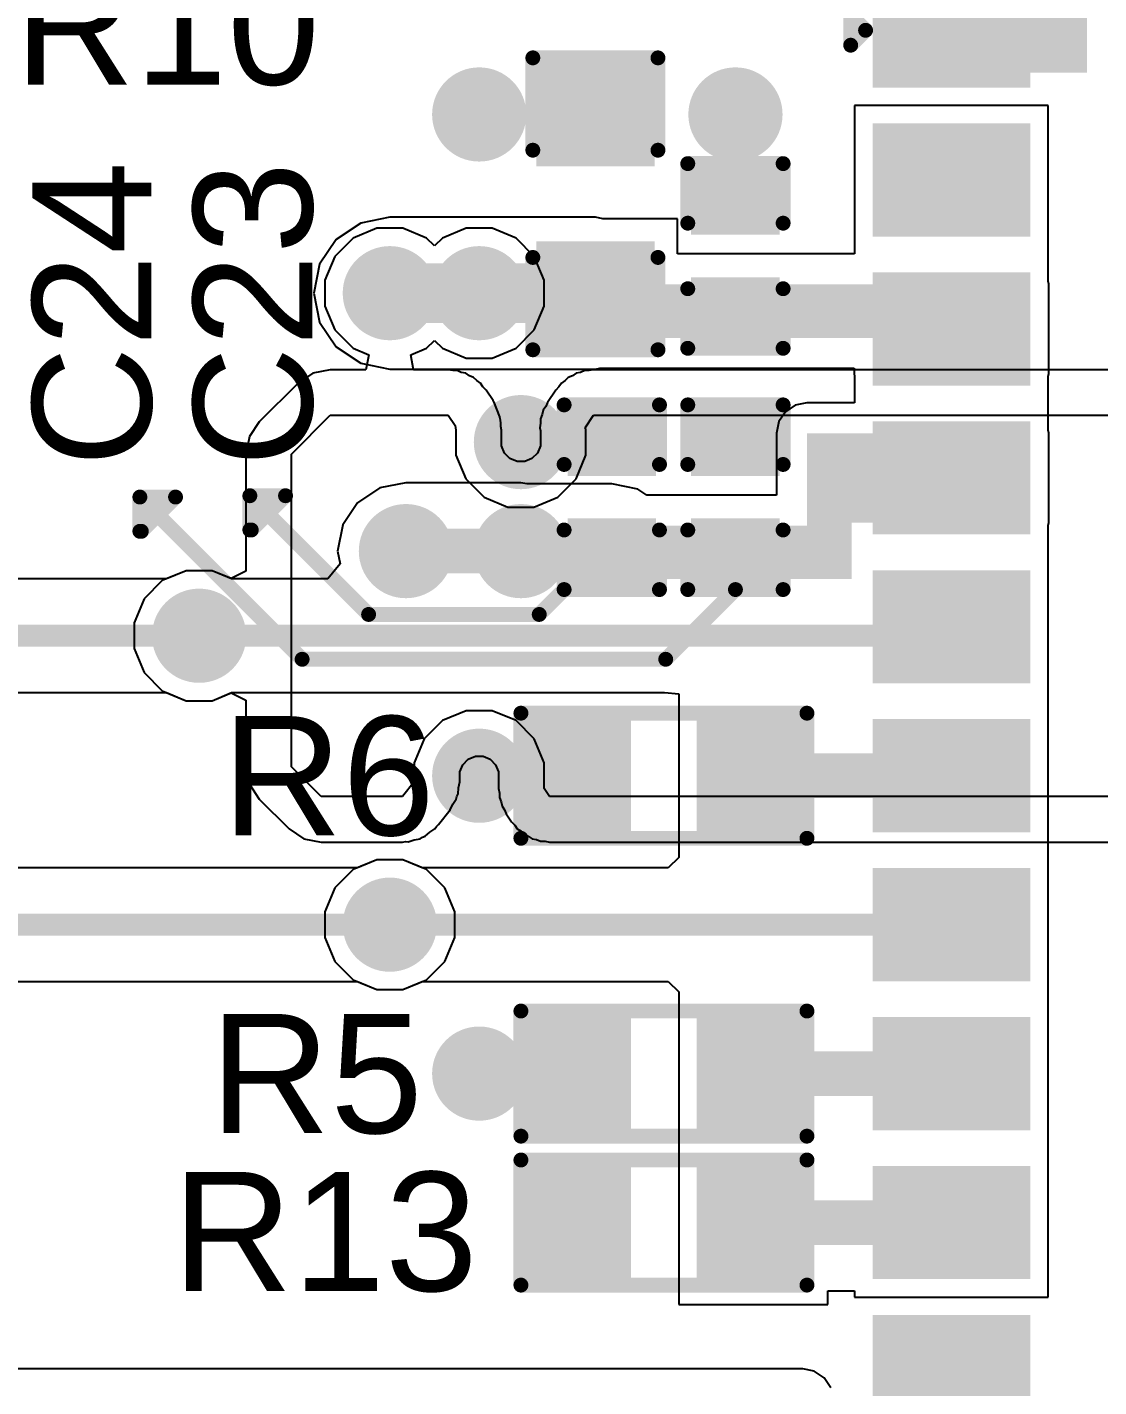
# Model space of a CAD drawing. Header units: millimetres. Extents: x 0 to 172, y 0 to 138.
# Drawn here: x 127.36 to 136.5, y 32.89 to 44.48 of the extents above; entities that cross this region are included whole.
import ezdxf

# ---------------------------------------------------------------- set-up
doc = ezdxf.new("R2010")
doc.units = ezdxf.units.MM
for name, color, linetype in [('BottomLayer', 5, 'Continuous'), ('BottomSolder', 6, 'Continuous'), ('TopLayer', 1, 'Continuous'), ('TopOverlay', 2, 'Continuous'), ('TopPaste', 8, 'Continuous'), ('TopSolder', 216, 'Continuous'), ('ViaHoleLayer', 16, 'Continuous')]:
    doc.layers.add(name, color=color, linetype=linetype)
doc.styles.add('Arial', font='', dxfattribs={"height": 0.2})
doc.styles.get('Arial').set_extended_font_data('Arial')

# ---------------------------------------------------------------- blocks, each defined once
blk = doc.blocks.new('20_SOIC_30')
at = {"layer": 'TopLayer'}
for points in [[(-5.334, 6.095999999999999), (-4.191, 6.095999999999999), (-4.191, 5.334), (-5.334, 5.334)], [(-5.334, 4.826), (-4.191, 4.826), (-4.191, 4.064), (-5.334, 4.064)], [(-5.334, 3.556), (-4.191, 3.556), (-4.191, 2.794), (-5.334, 2.794)], [(-5.334, 2.286), (-4.191, 2.286), (-4.191, 1.524), (-5.334, 1.524)], [(-5.334, 1.016), (-4.191, 1.016), (-4.191, 0.254), (-5.334, 0.254)], [(-5.334, -0.254), (-4.191, -0.254), (-4.191, -1.016), (-5.334, -1.016)], [(-5.334, -1.524), (-4.191, -1.524), (-4.191, -2.286), (-5.334, -2.286)], [(-5.334, -2.794), (-4.191, -2.794), (-4.191, -3.556), (-5.334, -3.556)], [(-5.334, -4.064), (-4.191, -4.064), (-4.191, -4.826), (-5.334, -4.826)], [(-5.334, -5.334), (-4.191, -5.334), (-4.191, -6.095999999999999), (-5.334, -6.095999999999999)]]:
    blk.add_hatch(color=1, dxfattribs=at).paths.add_polyline_path(points)
at = {"layer": 'TopOverlay'}
blk.add_hatch(color=2, dxfattribs=at).paths.add_polyline_path([(-4.08941016, 5.3594), (-3.60681016, 5.3594), (-3.60681016, 6.095999999999999), (-4.08941016, 6.095999999999999)])
at = {"layer": 'TopPaste'}
for points in [[(-5.334, 6.095999999999999), (-4.191, 6.095999999999999), (-4.191, 5.334), (-5.334, 5.334)], [(-5.334, 4.826), (-4.191, 4.826), (-4.191, 4.064), (-5.334, 4.064)], [(-5.334, 3.556), (-4.191, 3.556), (-4.191, 2.794), (-5.334, 2.794)], [(-5.334, 2.286), (-4.191, 2.286), (-4.191, 1.524), (-5.334, 1.524)], [(-5.334, 1.016), (-4.191, 1.016), (-4.191, 0.254), (-5.334, 0.254)], [(-5.334, -0.254), (-4.191, -0.254), (-4.191, -1.016), (-5.334, -1.016)], [(-5.334, -1.524), (-4.191, -1.524), (-4.191, -2.286), (-5.334, -2.286)], [(-5.334, -2.794), (-4.191, -2.794), (-4.191, -3.556), (-5.334, -3.556)], [(-5.334, -4.064), (-4.191, -4.064), (-4.191, -4.826), (-5.334, -4.826)], [(-5.334, -5.334), (-4.191, -5.334), (-4.191, -6.095999999999999), (-5.334, -6.095999999999999)]]:
    blk.add_hatch(color=8, dxfattribs=at).paths.add_polyline_path(points)
at = {"layer": 'TopSolder'}
for points in [[(-5.4356, 6.1976), (-4.089399999999999, 6.1976), (-4.089399999999999, 5.232399999999999), (-5.4356, 5.232399999999999)], [(-5.4356, 4.9276), (-4.089399999999999, 4.9276), (-4.089399999999999, 3.9624), (-5.4356, 3.9624)], [(-5.4356, 3.6576), (-4.089399999999999, 3.6576), (-4.089399999999999, 2.6924), (-5.4356, 2.6924)], [(-5.4356, 2.3876), (-4.089399999999999, 2.3876), (-4.089399999999999, 1.4224), (-5.4356, 1.4224)], [(-5.4356, 1.1176), (-4.089399999999999, 1.1176), (-4.089399999999999, 0.1524), (-5.4356, 0.1524)], [(-5.4356, -0.1524), (-4.089399999999999, -0.1524), (-4.089399999999999, -1.1176), (-5.4356, -1.1176)], [(-5.4356, -1.4224), (-4.089399999999999, -1.4224), (-4.089399999999999, -2.3876), (-5.4356, -2.3876)], [(-5.4356, -2.6924), (-4.089399999999999, -2.6924), (-4.089399999999999, -3.6576), (-5.4356, -3.6576)], [(-5.4356, -3.9624), (-4.089399999999999, -3.9624), (-4.089399999999999, -4.9276), (-5.4356, -4.9276)], [(-5.4356, -5.232399999999999), (-4.089399999999999, -5.232399999999999), (-4.089399999999999, -6.1976), (-5.4356, -6.1976)]]:
    blk.add_hatch(color=216, dxfattribs=at).paths.add_polyline_path(points)
at = {"layer": 'TopOverlay', "const_width": 0.127}
for points in [[(-5.62170072, 5.594398259999999), (-5.62170072, 5.84839826)], [(-5.62170072, 5.84839826), (-5.49470072, 5.72139826)], [(-5.62170072, 5.594398259999999), (-5.49470072, 5.72139826)]]:
    blk.add_lwpolyline(points, dxfattribs=at)
at = {"layer": 'TopOverlay', "const_width": 0.0635}
for points in [[(-5.52645072, 5.72139826, 1), (-5.46295072, 5.72139826, 1)], [(-5.52645072, 5.72139826, 1), (-5.46295072, 5.72139826, 1)], [(-5.653450719999999, 5.594398259999999, 1), (-5.589950719999999, 5.594398259999999, 1)], [(-5.653450719999999, 5.594398259999999, 1), (-5.589950719999999, 5.594398259999999, 1)]]:
    blk.add_lwpolyline(points, format="xyb", close=True, dxfattribs=at)
blk = doc.blocks.new('R___0603_215')
at = {"layer": 'TopLayer'}
for points in [[(-0.3809999999999999, 0.4445), (-0.3810000000000001, -0.4445), (-1.143, -0.4445), (-1.143, 0.4445)], [(1.143, 0.4445), (1.143, -0.4445), (0.3809999999999999, -0.4445), (0.3810000000000001, 0.4445)]]:
    blk.add_hatch(color=1, dxfattribs=at).paths.add_polyline_path(points)
at = {"layer": 'TopPaste'}
for points in [[(-0.3809999999999999, 0.4445), (-0.3810000000000001, -0.4445), (-1.143, -0.4445), (-1.143, 0.4445)], [(1.143, 0.4445), (1.143, -0.4445), (0.3809999999999999, -0.4445), (0.3810000000000001, 0.4445)]]:
    blk.add_hatch(color=8, dxfattribs=at).paths.add_polyline_path(points)
at = {"layer": 'TopSolder'}
for points in [[(-0.2793999999999999, 0.5460999999999999), (-0.2794, -0.5461), (-1.2446, -0.5460999999999999), (-1.2446, 0.5461)], [(1.2446, 0.5460999999999999), (1.2446, -0.5461), (0.2793999999999999, -0.5460999999999999), (0.2794, 0.5461)]]:
    blk.add_hatch(color=216, dxfattribs=at).paths.add_polyline_path(points)
at = {"layer": 'TopOverlay', "const_width": 0.127}
for points in [[(-1.2192, 0.5334), (1.2192, 0.5334)], [(-1.2192, -0.5334), (-1.2192, 0.5334)], [(1.2192, -0.5334), (1.2192, 0.5334)], [(-1.2192, -0.5334), (1.2192, -0.5334)]]:
    blk.add_lwpolyline(points, dxfattribs=at)
at = {"layer": 'TopOverlay', "const_width": 0.0635}
for points in [[(-1.25095, 0.5334, 1), (-1.18745, 0.5334, 1)], [(-1.25095, 0.5334, 1), (-1.18745, 0.5334, 1)], [(1.18745, 0.5334, 1), (1.25095, 0.5334, 1)], [(1.18745, 0.5334, 1), (1.25095, 0.5334, 1)], [(-1.25095, -0.5334, 1), (-1.18745, -0.5334, 1)], [(-1.25095, -0.5334, 1), (-1.18745, -0.5334, 1)], [(1.18745, -0.5334, 1), (1.25095, -0.5334, 1)], [(1.18745, -0.5334, 1), (1.25095, -0.5334, 1)]]:
    blk.add_lwpolyline(points, format="xyb", close=True, dxfattribs=at)
blk = doc.blocks.new('R___0603_222')
at = {"layer": 'TopLayer'}
for points in [[(-0.3809999999999999, 0.4445), (-0.3810000000000001, -0.4445), (-1.143, -0.4445), (-1.143, 0.4445)], [(1.143, 0.4445), (1.143, -0.4445), (0.3809999999999999, -0.4445), (0.3810000000000001, 0.4445)]]:
    blk.add_hatch(color=1, dxfattribs=at).paths.add_polyline_path(points)
at = {"layer": 'TopPaste'}
for points in [[(-0.3809999999999999, 0.4445), (-0.3810000000000001, -0.4445), (-1.143, -0.4445), (-1.143, 0.4445)], [(1.143, 0.4445), (1.143, -0.4445), (0.3809999999999999, -0.4445), (0.3810000000000001, 0.4445)]]:
    blk.add_hatch(color=8, dxfattribs=at).paths.add_polyline_path(points)
at = {"layer": 'TopSolder'}
for points in [[(-0.2793999999999999, 0.5460999999999999), (-0.2794, -0.5461), (-1.2446, -0.5460999999999999), (-1.2446, 0.5461)], [(1.2446, 0.5460999999999999), (1.2446, -0.5461), (0.2793999999999999, -0.5460999999999999), (0.2794, 0.5461)]]:
    blk.add_hatch(color=216, dxfattribs=at).paths.add_polyline_path(points)
at = {"layer": 'TopOverlay', "const_width": 0.127}
for points in [[(-1.2192, 0.5334), (1.2192, 0.5334)], [(-1.2192, -0.5334), (-1.2192, 0.5334)], [(1.2192, -0.5334), (1.2192, 0.5334)], [(-1.2192, -0.5334), (1.2192, -0.5334)]]:
    blk.add_lwpolyline(points, dxfattribs=at)
at = {"layer": 'TopOverlay', "const_width": 0.0635}
for points in [[(-1.25095, 0.5334, 1), (-1.18745, 0.5334, 1)], [(-1.25095, 0.5334, 1), (-1.18745, 0.5334, 1)], [(1.18745, 0.5334, 1), (1.25095, 0.5334, 1)], [(1.18745, 0.5334, 1), (1.25095, 0.5334, 1)], [(-1.25095, -0.5334, 1), (-1.18745, -0.5334, 1)], [(-1.25095, -0.5334, 1), (-1.18745, -0.5334, 1)], [(1.18745, -0.5334, 1), (1.25095, -0.5334, 1)], [(1.18745, -0.5334, 1), (1.25095, -0.5334, 1)]]:
    blk.add_lwpolyline(points, format="xyb", close=True, dxfattribs=at)
blk = doc.blocks.new('R___0603_223')
at = {"layer": 'TopLayer'}
for points in [[(-0.3809999999999999, 0.4445), (-0.3810000000000001, -0.4445), (-1.143, -0.4445), (-1.143, 0.4445)], [(1.143, 0.4445), (1.143, -0.4445), (0.3809999999999999, -0.4445), (0.3810000000000001, 0.4445)]]:
    blk.add_hatch(color=1, dxfattribs=at).paths.add_polyline_path(points)
at = {"layer": 'TopPaste'}
for points in [[(-0.3809999999999999, 0.4445), (-0.3810000000000001, -0.4445), (-1.143, -0.4445), (-1.143, 0.4445)], [(1.143, 0.4445), (1.143, -0.4445), (0.3809999999999999, -0.4445), (0.3810000000000001, 0.4445)]]:
    blk.add_hatch(color=8, dxfattribs=at).paths.add_polyline_path(points)
at = {"layer": 'TopSolder'}
for points in [[(-0.2793999999999999, 0.5460999999999999), (-0.2794, -0.5461), (-1.2446, -0.5460999999999999), (-1.2446, 0.5461)], [(1.2446, 0.5460999999999999), (1.2446, -0.5461), (0.2793999999999999, -0.5460999999999999), (0.2794, 0.5461)]]:
    blk.add_hatch(color=216, dxfattribs=at).paths.add_polyline_path(points)
at = {"layer": 'TopOverlay', "const_width": 0.127}
for points in [[(-1.2192, 0.5334), (1.2192, 0.5334)], [(-1.2192, -0.5334), (-1.2192, 0.5334)], [(1.2192, -0.5334), (1.2192, 0.5334)], [(-1.2192, -0.5334), (1.2192, -0.5334)]]:
    blk.add_lwpolyline(points, dxfattribs=at)
at = {"layer": 'TopOverlay', "const_width": 0.0635}
for points in [[(-1.25095, 0.5334, 1), (-1.18745, 0.5334, 1)], [(-1.25095, 0.5334, 1), (-1.18745, 0.5334, 1)], [(1.18745, 0.5334, 1), (1.25095, 0.5334, 1)], [(1.18745, 0.5334, 1), (1.25095, 0.5334, 1)], [(-1.25095, -0.5334, 1), (-1.18745, -0.5334, 1)], [(-1.25095, -0.5334, 1), (-1.18745, -0.5334, 1)], [(1.18745, -0.5334, 1), (1.25095, -0.5334, 1)], [(1.18745, -0.5334, 1), (1.25095, -0.5334, 1)]]:
    blk.add_lwpolyline(points, format="xyb", close=True, dxfattribs=at)
blk = doc.blocks.new('C___0402_407')
at = {"layer": 'TopLayer'}
for points in [[(-0.6985, -0.3175), (-0.6985, 0.3174999999999999), (-0.2413000000000001, 0.3175), (-0.2412999999999999, -0.3174999999999999)], [(0.2413000000000001, -0.3175), (0.2412999999999999, 0.3174999999999999), (0.6985, 0.3175), (0.6985, -0.3174999999999999)]]:
    blk.add_hatch(color=1, dxfattribs=at).paths.add_polyline_path(points)
at = {"layer": 'TopPaste'}
for points in [[(-0.6985, -0.3175), (-0.6985, 0.3174999999999999), (-0.2413000000000001, 0.3175), (-0.2412999999999999, -0.3174999999999999)], [(0.2413000000000001, -0.3175), (0.2412999999999999, 0.3174999999999999), (0.6985, 0.3175), (0.6985, -0.3174999999999999)]]:
    blk.add_hatch(color=8, dxfattribs=at).paths.add_polyline_path(points)
at = {"layer": 'TopSolder'}
for points in [[(-0.7584998799999999, -0.3774998800000001), (-0.7584998799999999, 0.3774998799999999), (-0.1813001200000001, 0.3774998800000001), (-0.1813001199999999, -0.3774998799999999)], [(0.1813001200000001, -0.3774998800000001), (0.1813001199999999, 0.3774998799999999), (0.7584998799999999, 0.3774998800000001), (0.7584998799999999, -0.3774998799999999)]]:
    blk.add_hatch(color=216, dxfattribs=at).paths.add_polyline_path(points)
at = {"layer": 'TopOverlay', "const_width": 0.127}
for points in [[(-0.7874, -0.4064), (-0.7874, 0.4064)], [(-0.2794, 0.4064), (-0.7874, 0.4064)], [(0.7874, 0.4064), (0.2794, 0.4064)], [(0.7874, -0.4064), (0.7874, 0.4064)], [(-0.2794, -0.4064), (-0.7874, -0.4064)], [(0.7874, -0.4064), (0.2794, -0.4064)]]:
    blk.add_lwpolyline(points, dxfattribs=at)
at = {"layer": 'TopOverlay', "const_width": 0.0635}
for points in [[(-0.8191499999999999, 0.4064, 1), (-0.7556499999999999, 0.4064, 1)], [(-0.8191499999999999, 0.4064, 1), (-0.7556499999999999, 0.4064, 1)], [(-0.31115, 0.4064, 1), (-0.24765, 0.4064, 1)], [(0.24765, 0.4064, 1), (0.31115, 0.4064, 1)], [(0.7556499999999999, 0.4064, 1), (0.8191499999999999, 0.4064, 1)], [(0.7556499999999999, 0.4064, 1), (0.8191499999999999, 0.4064, 1)], [(-0.8191499999999999, -0.4064, 1), (-0.7556499999999999, -0.4064, 1)], [(-0.8191499999999999, -0.4064, 1), (-0.7556499999999999, -0.4064, 1)], [(-0.31115, -0.4064, 1), (-0.24765, -0.4064, 1)], [(0.24765, -0.4064, 1), (0.31115, -0.4064, 1)], [(0.7556499999999999, -0.4064, 1), (0.8191499999999999, -0.4064, 1)], [(0.7556499999999999, -0.4064, 1), (0.8191499999999999, -0.4064, 1)]]:
    blk.add_lwpolyline(points, format="xyb", close=True, dxfattribs=at)
blk = doc.blocks.new('C___0402_408')
at = {"layer": 'TopLayer'}
for points in [[(-0.6985, -0.3175), (-0.6985, 0.3174999999999999), (-0.2413000000000001, 0.3175), (-0.2412999999999999, -0.3174999999999999)], [(0.2413000000000001, -0.3175), (0.2412999999999999, 0.3174999999999999), (0.6985, 0.3175), (0.6985, -0.3174999999999999)]]:
    blk.add_hatch(color=1, dxfattribs=at).paths.add_polyline_path(points)
at = {"layer": 'TopPaste'}
for points in [[(-0.6985, -0.3175), (-0.6985, 0.3174999999999999), (-0.2413000000000001, 0.3175), (-0.2412999999999999, -0.3174999999999999)], [(0.2413000000000001, -0.3175), (0.2412999999999999, 0.3174999999999999), (0.6985, 0.3175), (0.6985, -0.3174999999999999)]]:
    blk.add_hatch(color=8, dxfattribs=at).paths.add_polyline_path(points)
at = {"layer": 'TopSolder'}
for points in [[(-0.7584998799999999, -0.3774998800000001), (-0.7584998799999999, 0.3774998799999999), (-0.1813001200000001, 0.3774998800000001), (-0.1813001199999999, -0.3774998799999999)], [(0.1813001200000001, -0.3774998800000001), (0.1813001199999999, 0.3774998799999999), (0.7584998799999999, 0.3774998800000001), (0.7584998799999999, -0.3774998799999999)]]:
    blk.add_hatch(color=216, dxfattribs=at).paths.add_polyline_path(points)
at = {"layer": 'TopOverlay', "const_width": 0.127}
for points in [[(-0.7874, -0.4064), (-0.7874, 0.4064)], [(-0.2794, 0.4064), (-0.7874, 0.4064)], [(0.7874, 0.4064), (0.2794, 0.4064)], [(0.7874, -0.4064), (0.7874, 0.4064)], [(-0.2794, -0.4064), (-0.7874, -0.4064)], [(0.7874, -0.4064), (0.2794, -0.4064)]]:
    blk.add_lwpolyline(points, dxfattribs=at)
at = {"layer": 'TopOverlay', "const_width": 0.0635}
for points in [[(-0.8191499999999999, 0.4064, 1), (-0.7556499999999999, 0.4064, 1)], [(-0.8191499999999999, 0.4064, 1), (-0.7556499999999999, 0.4064, 1)], [(-0.31115, 0.4064, 1), (-0.24765, 0.4064, 1)], [(0.24765, 0.4064, 1), (0.31115, 0.4064, 1)], [(0.7556499999999999, 0.4064, 1), (0.8191499999999999, 0.4064, 1)], [(0.7556499999999999, 0.4064, 1), (0.8191499999999999, 0.4064, 1)], [(-0.8191499999999999, -0.4064, 1), (-0.7556499999999999, -0.4064, 1)], [(-0.8191499999999999, -0.4064, 1), (-0.7556499999999999, -0.4064, 1)], [(-0.31115, -0.4064, 1), (-0.24765, -0.4064, 1)], [(0.24765, -0.4064, 1), (0.31115, -0.4064, 1)], [(0.7556499999999999, -0.4064, 1), (0.8191499999999999, -0.4064, 1)], [(0.7556499999999999, -0.4064, 1), (0.8191499999999999, -0.4064, 1)]]:
    blk.add_lwpolyline(points, format="xyb", close=True, dxfattribs=at)
blk = doc.blocks.new('C___0402_411')
at = {"layer": 'TopLayer'}
for points in [[(-0.6985, -0.3175), (-0.6985, 0.3174999999999999), (-0.2413000000000001, 0.3175), (-0.2412999999999999, -0.3174999999999999)], [(0.2413000000000001, -0.3175), (0.2412999999999999, 0.3174999999999999), (0.6985, 0.3175), (0.6985, -0.3174999999999999)]]:
    blk.add_hatch(color=1, dxfattribs=at).paths.add_polyline_path(points)
at = {"layer": 'TopPaste'}
for points in [[(-0.6985, -0.3175), (-0.6985, 0.3174999999999999), (-0.2413000000000001, 0.3175), (-0.2412999999999999, -0.3174999999999999)], [(0.2413000000000001, -0.3175), (0.2412999999999999, 0.3174999999999999), (0.6985, 0.3175), (0.6985, -0.3174999999999999)]]:
    blk.add_hatch(color=8, dxfattribs=at).paths.add_polyline_path(points)
at = {"layer": 'TopSolder'}
for points in [[(-0.7584998799999999, -0.3774998800000001), (-0.7584998799999999, 0.3774998799999999), (-0.1813001200000001, 0.3774998800000001), (-0.1813001199999999, -0.3774998799999999)], [(0.1813001200000001, -0.3774998800000001), (0.1813001199999999, 0.3774998799999999), (0.7584998799999999, 0.3774998800000001), (0.7584998799999999, -0.3774998799999999)]]:
    blk.add_hatch(color=216, dxfattribs=at).paths.add_polyline_path(points)
at = {"layer": 'TopOverlay', "const_width": 0.127}
for points in [[(-0.7874, -0.4064), (-0.7874, 0.4064)], [(-0.2794, 0.4064), (-0.7874, 0.4064)], [(0.7874, 0.4064), (0.2794, 0.4064)], [(0.7874, -0.4064), (0.7874, 0.4064)], [(-0.2794, -0.4064), (-0.7874, -0.4064)], [(0.7874, -0.4064), (0.2794, -0.4064)]]:
    blk.add_lwpolyline(points, dxfattribs=at)
at = {"layer": 'TopOverlay', "const_width": 0.0635}
for points in [[(-0.8191499999999999, 0.4064, 1), (-0.7556499999999999, 0.4064, 1)], [(-0.8191499999999999, 0.4064, 1), (-0.7556499999999999, 0.4064, 1)], [(-0.31115, 0.4064, 1), (-0.24765, 0.4064, 1)], [(0.24765, 0.4064, 1), (0.31115, 0.4064, 1)], [(0.7556499999999999, 0.4064, 1), (0.8191499999999999, 0.4064, 1)], [(0.7556499999999999, 0.4064, 1), (0.8191499999999999, 0.4064, 1)], [(-0.8191499999999999, -0.4064, 1), (-0.7556499999999999, -0.4064, 1)], [(-0.8191499999999999, -0.4064, 1), (-0.7556499999999999, -0.4064, 1)], [(-0.31115, -0.4064, 1), (-0.24765, -0.4064, 1)], [(0.24765, -0.4064, 1), (0.31115, -0.4064, 1)], [(0.7556499999999999, -0.4064, 1), (0.8191499999999999, -0.4064, 1)], [(0.7556499999999999, -0.4064, 1), (0.8191499999999999, -0.4064, 1)]]:
    blk.add_lwpolyline(points, format="xyb", close=True, dxfattribs=at)
blk = doc.blocks.new('C___0603_412')
at = {"layer": 'TopLayer'}
for points in [[(-0.3809999999999999, 0.4445), (-0.3809999999999999, -0.4445), (-1.143, -0.4445), (-1.143, 0.4445)], [(1.143, 0.4445), (1.143, -0.4445), (0.3809999999999999, -0.4445), (0.3809999999999999, 0.4445)]]:
    blk.add_hatch(color=1, dxfattribs=at).paths.add_polyline_path(points)
at = {"layer": 'TopPaste'}
for points in [[(-0.3809999999999999, 0.4445), (-0.3809999999999999, -0.4445), (-1.143, -0.4445), (-1.143, 0.4445)], [(1.143, 0.4445), (1.143, -0.4445), (0.3809999999999999, -0.4445), (0.3809999999999999, 0.4445)]]:
    blk.add_hatch(color=8, dxfattribs=at).paths.add_polyline_path(points)
at = {"layer": 'TopSolder'}
for points in [[(-0.3210001199999999, 0.50449988), (-0.3210001199999999, -0.50449988), (-1.20299988, -0.50449988), (-1.20299988, 0.50449988)], [(1.20299988, 0.50449988), (1.20299988, -0.50449988), (0.3210001199999999, -0.50449988), (0.3210001199999999, 0.50449988)]]:
    blk.add_hatch(color=216, dxfattribs=at).paths.add_polyline_path(points)
at = {"layer": 'TopOverlay', "const_width": 0.127}
for points in [[(-1.2446, -0.5334), (-1.2446, 0.5334)], [(-0.4571999999999999, 0.5334), (-1.2446, 0.5334)], [(1.2446, 0.5334), (0.4571999999999999, 0.5334)], [(1.2446, -0.5334), (1.2446, 0.5334)], [(-0.4571999999999999, -0.5334), (-1.2446, -0.5334)], [(1.2446, -0.5334), (0.4571999999999999, -0.5334)]]:
    blk.add_lwpolyline(points, dxfattribs=at)
at = {"layer": 'TopOverlay', "const_width": 0.0635}
for points in [[(-1.27635, 0.5334, 1), (-1.21285, 0.5334, 1)], [(-1.27635, 0.5334, 1), (-1.21285, 0.5334, 1)], [(-0.4889499999999999, 0.5334, 1), (-0.42545, 0.5334, 1)], [(0.42545, 0.5334, 1), (0.4889499999999999, 0.5334, 1)], [(1.21285, 0.5334, 1), (1.27635, 0.5334, 1)], [(1.21285, 0.5334, 1), (1.27635, 0.5334, 1)], [(-1.27635, -0.5334, 1), (-1.21285, -0.5334, 1)], [(-1.27635, -0.5334, 1), (-1.21285, -0.5334, 1)], [(-0.4889499999999999, -0.5334, 1), (-0.42545, -0.5334, 1)], [(0.42545, -0.5334, 1), (0.4889499999999999, -0.5334, 1)], [(1.21285, -0.5334, 1), (1.27635, -0.5334, 1)], [(1.21285, -0.5334, 1), (1.27635, -0.5334, 1)]]:
    blk.add_lwpolyline(points, format="xyb", close=True, dxfattribs=at)

msp = doc.modelspace()

# ---------------------------------------------------------------- hatches: boundary and pattern name
at = {"layer": 'BottomLayer'}
h = msp.add_hatch(color=5, dxfattribs=at)
edge = h.paths.add_edge_path()
edge.add_arc((131.2164, 43.7388), 0.2999994, 0, 360)
h = msp.add_hatch(color=5, dxfattribs=at)
edge = h.paths.add_edge_path()
edge.add_arc((133.4008, 43.7388), 0.2999994, 0, 360)
h = msp.add_hatch(color=5, dxfattribs=at)
edge = h.paths.add_edge_path()
edge.add_arc((130.4544, 42.2148), 0.2999994, 0, 360)
h = msp.add_hatch(color=5, dxfattribs=at)
edge = h.paths.add_edge_path()
edge.add_arc((131.2164, 42.2148), 0.2999994, 0, 360)
h = msp.add_hatch(color=5, dxfattribs=at)
edge = h.paths.add_edge_path()
edge.add_arc((131.572, 40.9448), 0.2999994, 0, 360)
h = msp.add_hatch(color=5, dxfattribs=at)
edge = h.paths.add_edge_path()
edge.add_arc((130.5916997, 40.0152997), 0.2999994, 0, 360)
h = msp.add_hatch(color=5, dxfattribs=at)
edge = h.paths.add_edge_path()
edge.add_arc((131.572, 40.0152997), 0.2999994, 0, 360)
h = msp.add_hatch(color=5, dxfattribs=at)
edge = h.paths.add_edge_path()
edge.add_arc((128.8288, 39.2938), 0.2999994, 0, 360)
h = msp.add_hatch(color=5, dxfattribs=at)
edge = h.paths.add_edge_path()
edge.add_arc((131.2164, 38.09999999999999), 0.2999994, 0, 360)
h = msp.add_hatch(color=5, dxfattribs=at)
edge = h.paths.add_edge_path()
edge.add_arc((130.4544, 36.83), 0.2999994, 0, 360)
h = msp.add_hatch(color=5, dxfattribs=at)
edge = h.paths.add_edge_path()
edge.add_arc((131.2164, 35.56), 0.2999994, 0, 360)
at = {"layer": 'BottomSolder'}
h = msp.add_hatch(color=6, dxfattribs=at)
edge = h.paths.add_edge_path()
edge.add_arc((131.2164, 43.7388), 0.4015993999999999, 0, 360)
h = msp.add_hatch(color=6, dxfattribs=at)
edge = h.paths.add_edge_path()
edge.add_arc((133.4008, 43.7388), 0.4015993999999999, 0, 360)
h = msp.add_hatch(color=6, dxfattribs=at)
edge = h.paths.add_edge_path()
edge.add_arc((130.4544, 42.2148), 0.4015993999999999, 0, 360)
h = msp.add_hatch(color=6, dxfattribs=at)
edge = h.paths.add_edge_path()
edge.add_arc((131.2164, 42.2148), 0.4015993999999999, 0, 360)
h = msp.add_hatch(color=6, dxfattribs=at)
edge = h.paths.add_edge_path()
edge.add_arc((131.572, 40.9448), 0.4015993999999999, 0, 360)
h = msp.add_hatch(color=6, dxfattribs=at)
edge = h.paths.add_edge_path()
edge.add_arc((130.5916997, 40.0152997), 0.4015993999999999, 0, 360)
h = msp.add_hatch(color=6, dxfattribs=at)
edge = h.paths.add_edge_path()
edge.add_arc((131.572, 40.0152997), 0.4015993999999999, 0, 360)
h = msp.add_hatch(color=6, dxfattribs=at)
edge = h.paths.add_edge_path()
edge.add_arc((128.8288, 39.2938), 0.4015993999999999, 0, 360)
h = msp.add_hatch(color=6, dxfattribs=at)
edge = h.paths.add_edge_path()
edge.add_arc((131.2164, 38.09999999999999), 0.4015993999999999, 0, 360)
h = msp.add_hatch(color=6, dxfattribs=at)
edge = h.paths.add_edge_path()
edge.add_arc((130.4544, 36.83), 0.4015993999999999, 0, 360)
h = msp.add_hatch(color=6, dxfattribs=at)
edge = h.paths.add_edge_path()
edge.add_arc((131.2164, 35.56), 0.4015993999999999, 0, 360)
at = {"layer": 'TopLayer'}
h = msp.add_hatch(color=1, dxfattribs=at)
edge = h.paths.add_edge_path()
edge.add_arc((131.2164, 43.7388), 0.2999994, 0, 360)
h = msp.add_hatch(color=1, dxfattribs=at)
edge = h.paths.add_edge_path()
edge.add_arc((133.4008, 43.7388), 0.2999994, 0, 360)
h = msp.add_hatch(color=1, dxfattribs=at)
edge = h.paths.add_edge_path()
edge.add_arc((130.4544, 42.2148), 0.2999994, 0, 360)
h = msp.add_hatch(color=1, dxfattribs=at)
edge = h.paths.add_edge_path()
edge.add_arc((131.2164, 42.2148), 0.2999994, 0, 360)
for points in [[(131.7625, 41.8338), (135.8138, 41.8338), (135.8138, 42.291), (131.7625, 42.291)], [(134.6708, 41.529), (135.8138, 41.529), (135.8138, 42.291), (134.6708, 42.291)], [(134.0104, 40.259), (135.8138, 40.259), (135.8138, 41.021), (134.0104, 41.021)], [(134.0104, 39.7764), (134.3914, 39.7764), (134.3914, 41.021), (134.0104, 41.021)], [(132.0292, 39.7764), (134.3914, 39.7764), (134.3914, 40.2336), (132.0292, 40.2336)]]:
    msp.add_hatch(color=1, dxfattribs=at).paths.add_polyline_path(points)
h = msp.add_hatch(color=1, dxfattribs=at)
edge = h.paths.add_edge_path()
edge.add_arc((131.572, 40.9448), 0.2999994, 0, 360)
h = msp.add_hatch(color=1, dxfattribs=at)
edge = h.paths.add_edge_path()
edge.add_arc((130.5916997, 40.0152997), 0.2999994, 0, 360)
h = msp.add_hatch(color=1, dxfattribs=at)
edge = h.paths.add_edge_path()
edge.add_arc((131.572, 40.0152997), 0.2999994, 0, 360)
h = msp.add_hatch(color=1, dxfattribs=at)
edge = h.paths.add_edge_path()
edge.add_arc((128.8288, 39.2938), 0.2999994, 0, 360)
h = msp.add_hatch(color=1, dxfattribs=at)
edge = h.paths.add_edge_path()
edge.add_arc((131.2164, 38.09999999999999), 0.2999994, 0, 360)
h = msp.add_hatch(color=1, dxfattribs=at)
edge = h.paths.add_edge_path()
edge.add_arc((130.4544, 36.83), 0.2999994, 0, 360)
h = msp.add_hatch(color=1, dxfattribs=at)
edge = h.paths.add_edge_path()
edge.add_arc((131.2164, 35.56), 0.2999994, 0, 360)
at = {"layer": 'TopSolder'}
h = msp.add_hatch(color=216, dxfattribs=at)
edge = h.paths.add_edge_path()
edge.add_arc((131.2164, 43.7388), 0.4015993999999999, 0, 360)
h = msp.add_hatch(color=216, dxfattribs=at)
edge = h.paths.add_edge_path()
edge.add_arc((133.4008, 43.7388), 0.4015993999999999, 0, 360)
h = msp.add_hatch(color=216, dxfattribs=at)
edge = h.paths.add_edge_path()
edge.add_arc((130.4544, 42.2148), 0.4015993999999999, 0, 360)
h = msp.add_hatch(color=216, dxfattribs=at)
edge = h.paths.add_edge_path()
edge.add_arc((131.2164, 42.2148), 0.4015993999999999, 0, 360)
h = msp.add_hatch(color=216, dxfattribs=at)
edge = h.paths.add_edge_path()
edge.add_arc((131.572, 40.9448), 0.4015993999999999, 0, 360)
h = msp.add_hatch(color=216, dxfattribs=at)
edge = h.paths.add_edge_path()
edge.add_arc((130.5916997, 40.0152997), 0.4015993999999999, 0, 360)
h = msp.add_hatch(color=216, dxfattribs=at)
edge = h.paths.add_edge_path()
edge.add_arc((131.572, 40.0152997), 0.4015993999999999, 0, 360)
h = msp.add_hatch(color=216, dxfattribs=at)
edge = h.paths.add_edge_path()
edge.add_arc((128.8288, 39.2938), 0.4015993999999999, 0, 360)
h = msp.add_hatch(color=216, dxfattribs=at)
edge = h.paths.add_edge_path()
edge.add_arc((131.2164, 38.09999999999999), 0.4015993999999999, 0, 360)
h = msp.add_hatch(color=216, dxfattribs=at)
edge = h.paths.add_edge_path()
edge.add_arc((130.4544, 36.83), 0.4015993999999999, 0, 360)
h = msp.add_hatch(color=216, dxfattribs=at)
edge = h.paths.add_edge_path()
edge.add_arc((131.2164, 35.56), 0.4015993999999999, 0, 360)
at = {"layer": 'ViaHoleLayer'}
h = msp.add_hatch(color=16, dxfattribs=at)
edge = h.paths.add_edge_path()
edge.add_arc((131.2164, 43.7388), 0.1499997, 0, 360)
h = msp.add_hatch(color=16, dxfattribs=at)
edge = h.paths.add_edge_path()
edge.add_arc((133.4008, 43.7388), 0.1499997, 0, 360)
h = msp.add_hatch(color=16, dxfattribs=at)
edge = h.paths.add_edge_path()
edge.add_arc((130.4544, 42.2148), 0.1499997, 0, 360)
h = msp.add_hatch(color=16, dxfattribs=at)
edge = h.paths.add_edge_path()
edge.add_arc((131.2164, 42.2148), 0.1499997, 0, 360)
h = msp.add_hatch(color=16, dxfattribs=at)
edge = h.paths.add_edge_path()
edge.add_arc((131.572, 40.9448), 0.1499997, 0, 360)
h = msp.add_hatch(color=16, dxfattribs=at)
edge = h.paths.add_edge_path()
edge.add_arc((130.5916997, 40.0152997), 0.1499997, 0, 360)
h = msp.add_hatch(color=16, dxfattribs=at)
edge = h.paths.add_edge_path()
edge.add_arc((131.572, 40.0152997), 0.1499997, 0, 360)
h = msp.add_hatch(color=16, dxfattribs=at)
edge = h.paths.add_edge_path()
edge.add_arc((128.8288, 39.2938), 0.1499997, 0, 360)
h = msp.add_hatch(color=16, dxfattribs=at)
edge = h.paths.add_edge_path()
edge.add_arc((131.2164, 38.09999999999999), 0.1499997, 0, 360)
h = msp.add_hatch(color=16, dxfattribs=at)
edge = h.paths.add_edge_path()
edge.add_arc((130.4544, 36.83), 0.1499997, 0, 360)
h = msp.add_hatch(color=16, dxfattribs=at)
edge = h.paths.add_edge_path()
edge.add_arc((131.2164, 35.56), 0.1499997, 0, 360)

# ---------------------------------------------------------------- linework, layer by layer
at = {"layer": 'BottomLayer'}
for p, q in [((130.14058554, 42.6844587), (129.9847413, 42.52861446)), ((130.3442021, 42.7687994), (130.14058554, 42.6844587)), ((130.5645979, 42.7687994), (130.3442021, 42.7687994)), ((130.76821446, 42.6844587), (130.5645979, 42.7687994)), ((130.8354, 42.61727316), (130.76821446, 42.6844587)), ((130.90258554, 42.6844587), (130.8354, 42.61727316)), ((131.1062021, 42.7687994), (130.90258554, 42.6844587)), ((131.3265979, 42.7687994), (131.1062021, 42.7687994)), ((131.53021446, 42.6844587), (131.3265979, 42.7687994)), ((131.6860587, 42.52861446), (131.53021446, 42.6844587)), ((129.9847413, 42.52861446), (129.9004006, 42.3249979)), ((131.7703994, 42.3249979), (131.6860587, 42.52861446)), ((129.9004006, 42.3249979), (129.9004006, 42.10460209999999)), ((131.7703994, 42.10460209999999), (131.7703994, 42.3249979)), ((129.9004006, 42.10460209999999), (129.9847413, 41.90098554)), ((131.6860587, 41.90098554), (131.7703994, 42.10460209999999)), ((129.9847413, 41.90098554), (130.14058554, 41.74514129999999)), ((131.53021446, 41.74514129999999), (131.6860587, 41.90098554)), ((130.14058554, 41.74514129999999), (130.2764603, 41.68885998)), ((130.6323397, 41.68885998), (130.76821446, 41.74514129999999)), ((130.76821446, 41.74514129999999), (130.8354, 41.81232684)), ((130.8354, 41.81232684), (130.90258554, 41.74514129999999)), ((130.90258554, 41.74514129999999), (131.1062021, 41.66080059999999)), ((131.3265979, 41.66080059999999), (131.53021446, 41.74514129999999)), ((130.2764603, 41.68885998), (130.25119746, 41.56185997999999)), ((130.65760254, 41.56185997999999), (130.6323397, 41.68885998)), ((131.1062021, 41.66080059999999), (131.3265979, 41.66080059999999)), ((129.79773634, 41.5322893), (129.6717117, 41.44808068)), ((129.94639746, 41.56185997999999), (129.79773634, 41.5322893)), ((130.25119746, 41.56185997999999), (129.94639746, 41.56185997999999)), ((130.95274292, 41.56185997999999), (130.65760254, 41.56185997999999)), ((130.99027142, 41.55439492), (130.95274292, 41.56185997999999)), ((131.02852382, 41.55439492), (130.99027142, 41.55439492)), ((131.06387046, 41.53975436), (131.02852382, 41.55439492)), ((131.1014015, 41.5322893), (131.06387046, 41.53975436)), ((131.13321246, 41.51103458), (131.1014015, 41.5322893)), ((131.1685591, 41.49639402), (131.13321246, 41.51103458)), ((132.01077484, 41.51102949999999), (131.97543074, 41.49638894)), ((132.04259596, 41.53229184), (132.01077484, 41.51102949999999)), ((132.080127, 41.53975689999999), (132.04259596, 41.53229184)), ((132.11546348, 41.55439492), (132.080127, 41.53975689999999)), ((132.15371588, 41.55439492), (132.11546348, 41.55439492)), ((132.19125454, 41.56186252), (132.15371588, 41.55439492)), ((141.52879238, 41.56186759999999), (132.19125454, 41.56186252)), ((129.6717117, 41.44808068), (129.34151424, 41.11788322)), ((131.19561772, 41.4693354), (131.1685591, 41.49639402)), ((131.22742868, 41.44808068), (131.19561772, 41.4693354)), ((131.24868086, 41.41627226), (131.22742868, 41.44808068)), ((131.27573694, 41.38921872), (131.24868086, 41.41627226)), ((131.89530898, 41.41626464), (131.86825544, 41.3892111)), ((131.91656878, 41.44808322), (131.89530898, 41.41626464)), ((131.94838482, 41.46934048), (131.91656878, 41.44808322)), ((131.97543074, 41.49638894), (131.94838482, 41.46934048)), ((131.33464208, 41.30106294), (131.27573694, 41.38921872)), ((131.33723034, 41.29481454), (131.33464208, 41.30106294)), ((131.34184552, 41.28987169999999), (131.33723034, 41.29481454)), ((131.36614316, 41.22501534), (131.34184552, 41.28987169999999)), ((131.79769932, 41.28361568), (131.78306638, 41.24828682)), ((131.86825544, 41.3892111), (131.79769932, 41.28361568)), ((129.61620254, 40.84319746), (129.94639746, 41.17339492)), ((129.94639746, 41.17339492), (130.95274292, 41.17339492)), ((130.95274292, 41.17339492), (131.01164806, 41.08523914)), ((131.39264806, 41.1610302), (131.36614316, 41.22501534)), ((131.39264806, 41.15426872), (131.39264806, 41.1610302)), ((131.7543466, 41.17894482), (131.73969842, 41.1435804)), ((131.76181928, 41.21649618), (131.7543466, 41.17894482)), ((131.78306638, 41.24828682), (131.76181928, 41.21649618)), ((132.12069842, 41.0677995), (132.19125454, 41.17339746)), ((132.19125454, 41.17339746), (141.52879238, 41.17340254)), ((129.34151424, 41.11788322), (129.25730816, 40.99185858)), ((131.01164806, 41.08523914), (131.0180006, 41.04639492)), ((131.0180006, 41.04639492), (131.0180006, 40.8346021)), ((131.39502042, 41.1479365), (131.39264806, 41.15426872)), ((131.40137296, 41.10909228), (131.39502042, 41.1479365)), ((131.40028838, 41.07744641999999), (131.40137296, 41.10909228)), ((131.40646566, 41.04639492), (131.40028838, 41.07744641999999)), ((131.40646566, 40.91187144), (131.40646566, 41.04639492)), ((131.73969842, 41.10534832), (131.73223336, 41.06784014)), ((131.73223336, 41.06784014), (131.73753434, 41.04117521999999)), ((131.73969842, 41.1435804), (131.73969842, 41.10534832)), ((132.1259994, 41.0549979), (132.12069842, 41.0677995)), ((132.1259994, 40.8346021), (132.1259994, 41.0549979)), ((129.25730816, 40.99185858), (129.22773748, 40.8432)), ((131.73753434, 41.04117521999999), (131.73753434, 40.91187144)), ((129.22773748, 40.8432), (129.22772986, 39.84427896)), ((129.61618222, 38.17621269999999), (129.61620254, 40.84319746)), ((131.0180006, 40.8346021), (131.1023413, 40.63098554)), ((131.431665, 40.85103336), (131.40646566, 40.91187144)), ((131.4782359, 40.804465), (131.431665, 40.85103336)), ((131.712335, 40.85103589999999), (131.66576664, 40.804465)), ((131.73753434, 40.91187144), (131.712335, 40.85103589999999)), ((132.0416587, 40.63098554), (132.1259994, 40.8346021)), ((131.53907144, 40.77926565999999), (131.4782359, 40.804465)), ((131.60492856, 40.77926565999999), (131.53907144, 40.77926565999999)), ((131.66576664, 40.804465), (131.60492856, 40.77926565999999)), ((131.1023413, 40.63098554), (131.25818554, 40.4751413)), ((131.88581446, 40.4751413), (132.0416587, 40.63098554)), ((131.25818554, 40.4751413), (131.4618021, 40.3908006)), ((131.6821979, 40.3908006), (131.88581446, 40.4751413)), ((131.4618021, 40.3908006), (131.6821979, 40.3908006)), ((128.55189428, 39.77874696), (122.47647082, 39.77874696)), ((128.7186021, 39.8477994), (128.55189428, 39.77874696)), ((128.9389979, 39.8477994), (128.7186021, 39.8477994)), ((129.10072732, 39.78080944), (128.9389979, 39.8477994)), ((129.22772986, 39.84427896), (129.10072732, 39.78080944)), ((122.2756, 38.80885304), (128.55189428, 38.80885304)), ((128.55189428, 38.80885304), (128.7186021, 38.7398006)), ((128.7186021, 38.7398006), (128.9389979, 38.7398006)), ((128.9389979, 38.7398006), (129.1007197, 38.80678802)), ((129.1007197, 38.80678802), (129.22772224, 38.74331342)), ((129.22772224, 38.74331342), (129.22771716, 38.17621524)), ((131.1062021, 38.6539994), (130.90258554, 38.5696587)), ((131.3265979, 38.6539994), (131.1062021, 38.6539994)), ((131.53021446, 38.5696587), (131.3265979, 38.6539994)), ((130.90258554, 38.5696587), (130.7467413, 38.41381446)), ((131.6860587, 38.41381446), (131.53021446, 38.5696587)), ((130.7467413, 38.41381446), (130.6624006, 38.2101979)), ((131.7703994, 38.2101979), (131.6860587, 38.41381446)), ((131.12263336, 38.24033499999999), (131.18347144, 38.26553433999999)), ((131.18347144, 38.26553433999999), (131.24932856, 38.26553433999999)), ((131.24932856, 38.26553433999999), (131.3101641, 38.24033499999999)), ((129.22771716, 38.17621524), (129.25729038, 38.02754904)), ((129.8702, 37.9222), (129.61618222, 38.17621269999999)), ((130.6624006, 38.2101979), (130.6624006, 38.0492)), ((131.05086566, 38.13292856), (131.076065, 38.1937641)), ((131.076065, 38.1937641), (131.12263336, 38.24033499999999)), ((131.3101641, 38.24033499999999), (131.356735, 38.19376664)), ((131.356735, 38.19376664), (131.38193434, 38.13292856)), ((131.7703994, 37.98980464), (131.7703994, 38.2101979)), ((129.25729038, 38.02754904), (129.34149392, 37.90152947999999)), ((130.6624006, 38.0492), (130.56340156, 37.9222)), ((131.04066502, 37.99792502), (131.05086566, 38.0492)), ((131.05086566, 38.0492), (131.05086566, 38.13292856)), ((131.38193434, 38.13292856), (131.38193434, 37.98980464)), ((130.56340156, 37.9222), (129.8702, 37.9222)), ((131.02129498, 37.90054142), (131.02600668, 37.92422692)), ((131.02600668, 37.92422692), (131.03684994, 37.94579914)), ((131.03684994, 37.94579914), (131.04066502, 37.99792502)), ((131.38193434, 37.98980464), (131.3893994, 37.95227614)), ((131.3893994, 37.95227614), (131.3893994, 37.91402119999999)), ((131.3893994, 37.91402119999999), (131.40403996, 37.87867455999999)), ((131.81557076, 37.9222), (131.7703994, 37.98980464)), ((139.11579492, 37.92219746), (131.81557076, 37.9222)), ((129.34149392, 37.90152947999999), (129.59551678, 37.6475117)), ((130.8697789, 37.68337142), (130.96877794, 37.81037396)), ((130.96877794, 37.81037396), (130.99225516, 37.85707948)), ((130.99225516, 37.85707948), (131.02129498, 37.90054142)), ((131.40403996, 37.87867455999999), (131.41150502, 37.84114606)), ((131.41150502, 37.84114606), (131.43275974, 37.80933764)), ((131.43275974, 37.80933764), (131.4474003, 37.77398846)), ((130.85149852, 37.66758531999999), (130.8697789, 37.68337142)), ((131.4474003, 37.77398846), (131.49257166, 37.70638128)), ((131.49257166, 37.70638128), (131.51963282, 37.67932266)), ((129.59551678, 37.6475117), (129.72154142, 37.56330562)), ((130.71206014, 37.56330562), (130.73213122, 37.57671681999999)), ((130.73213122, 37.57671681999999), (130.75506234, 37.58430634)), ((130.75506234, 37.58430634), (130.79463808, 37.61848204)), ((130.79463808, 37.61848204), (130.83808732, 37.64751424)), ((130.83808732, 37.64751424), (130.85149852, 37.66758531999999)), ((131.51963282, 37.67932266), (131.540885, 37.64751424)), ((131.540885, 37.64751424), (131.57269596, 37.62625952)), ((131.57269596, 37.62625952), (131.5997495, 37.59920598)), ((131.5997495, 37.59920598), (131.63509614, 37.58456288)), ((131.63509614, 37.58456288), (131.66691218, 37.56330562)), ((129.72154142, 37.56330562), (129.8702, 37.53373494)), ((129.8702, 37.53373494), (130.56340156, 37.53373494)), ((130.56340156, 37.53373494), (130.58707944, 37.53844409999999)), ((130.58707944, 37.53844409999999), (130.61116626, 37.53668134)), ((130.61116626, 37.53668134), (130.66080548, 37.55311005999999)), ((130.66080548, 37.55311005999999), (130.71206014, 37.56330562)), ((131.66691218, 37.56330562), (131.7044356, 37.55584055999999)), ((131.7044356, 37.55584055999999), (131.73978224, 37.5412)), ((131.73978224, 37.5412), (131.77804226, 37.5412)), ((131.77804226, 37.5412), (131.81557076, 37.53373494)), ((131.81557076, 37.53373494), (138.95488846, 37.5337324)), ((130.3442021, 37.3839994), (130.17749428, 37.31494696)), ((130.5645979, 37.3839994), (130.3442021, 37.3839994)), ((130.76821446, 37.29965869999999), (130.5645979, 37.3839994)), ((130.17749428, 37.31494696), (123.54327082, 37.31494696)), ((130.9240587, 37.14381446), (130.76821446, 37.29965869999999)), ((131.0083994, 36.94019789999999), (130.9240587, 37.14381446)), ((131.0083994, 36.7198021), (131.0083994, 36.94019789999999)), ((130.9240587, 36.51618554), (131.0083994, 36.7198021)), ((130.76821446, 36.36034129999999), (130.9240587, 36.51618554)), ((123.3424, 36.34505304), (130.17749428, 36.34505304)), ((130.17749428, 36.34505304), (130.3442021, 36.2760006)), ((130.5645979, 36.2760006), (130.76821446, 36.36034129999999)), ((130.3442021, 36.2760006), (130.5645979, 36.2760006)), ((133.97399926, 33.04117598), (126.34744352, 33.04117598)), ((134.07310498, 33.02146303999999), (133.97399926, 33.04117598)), ((134.1571231, 32.96532396), (134.07310498, 33.02146303999999)), ((134.21326218, 32.88130584), (134.1571231, 32.96532396))]:
    msp.add_line(p, q, dxfattribs=at)
at = {"layer": 'BottomLayer', "const_width": 0.1892554}
for points in [[(122.2756, 39.2938), (128.8288, 39.2938)], [(123.3424, 36.83), (130.4544, 36.83)]]:
    msp.add_lwpolyline(points, dxfattribs=at)
at = {"layer": 'BottomLayer', "const_width": 0.0946277}
for points in [[(128.78148742, 39.2938, 1), (128.87611258, 39.2938, 1)], [(130.40708742, 36.83, 1), (130.50171258, 36.83, 1)]]:
    msp.add_lwpolyline(points, format="xyb", close=True, dxfattribs=at)
at = {"layer": 'TopLayer'}
for p, q in [((136.0678, 43.815), (134.4168, 43.815)), ((134.4168, 43.815), (134.4168, 42.54997586)), ((136.0678, 42.545), (136.0678, 43.815)), ((130.2066357, 42.8129573), (129.9965904, 42.67260959999999)), ((130.4544, 42.86224092), (130.2066357, 42.8129573)), ((132.207, 42.86224092), (130.4544, 42.86224092)), ((132.26954496, 42.8498), (132.207, 42.86224092)), ((132.9055, 42.8498), (132.26954496, 42.8498)), ((132.9055, 42.54997586), (132.9055, 42.8498)), ((129.9965904, 42.67260959999999), (129.8562427, 42.4625643)), ((134.4168, 42.54997586), (132.9055, 42.54997586)), ((129.8562427, 42.4625643), (129.80695908, 42.2148)), ((136.0678, 42.31601646), (136.0678, 42.545)), ((129.80695908, 42.2148), (129.8562427, 41.9670357)), ((136.07277586, 42.291), (136.0678, 42.31601646)), ((136.07277586, 41.529), (136.07277586, 42.291)), ((129.8562427, 41.9670357), (129.9965904, 41.7569904)), ((129.9965904, 41.7569904), (130.2066357, 41.6166427)), ((130.2066357, 41.6166427), (130.4544, 41.56735908)), ((130.4544, 41.56735908), (132.207, 41.56735908)), ((132.207, 41.56735908), (132.2445285, 41.57482414)), ((132.2445285, 41.57482414), (134.41182414, 41.57482414)), ((134.41182414, 41.57482414), (134.41182414, 41.529)), ((134.41182414, 41.529), (134.4168, 41.50398354)), ((136.0678, 41.50398354), (136.07277586, 41.529)), ((134.4168, 41.50398354), (134.4168, 41.27997586)), ((136.0678, 41.04601646), (136.0678, 41.50398354)), ((134.0104, 41.27997586), (133.91129428, 41.26026292)), ((134.4168, 41.27997586), (134.0104, 41.27997586)), ((133.82727616, 41.20412383999999), (133.77113708, 41.12010572)), ((133.91129428, 41.26026292), (133.82727616, 41.20412383999999)), ((133.77113708, 41.12010572), (133.75142414, 41.021)), ((136.07277586, 41.021), (136.0678, 41.04601646)), ((133.75142414, 41.021), (133.75142414, 40.49257586)), ((136.07277586, 40.259), (136.07277586, 41.021)), ((130.5916997, 40.59799602), (130.36871056, 40.55364)), ((131.572, 40.59799602), (130.5916997, 40.59799602)), ((131.62378044, 40.58769632), (131.572, 40.59799602)), ((132.3467, 40.58769632), (131.62378044, 40.58769632)), ((132.56968914, 40.5433403), (132.3467, 40.58769632)), ((130.36871056, 40.55364), (130.17967106, 40.42732834)), ((132.64566308, 40.49257586), (132.56968914, 40.5433403)), ((133.75142414, 40.49257586), (132.64566308, 40.49257586)), ((130.17967106, 40.42732834), (130.0533594, 40.23828884)), ((130.0533594, 40.23828884), (130.00900338, 40.0152997)), ((136.0678, 40.23398354), (136.07277586, 40.259)), ((136.0678, 38.73499999999999), (136.0678, 40.23398354)), ((130.00900338, 40.0152997), (130.03079404, 39.9057495)), ((130.03079404, 39.9057495), (129.92656768, 39.77874696)), ((128.7186021, 39.8477994), (128.51498554, 39.76345869999999)), ((128.9389979, 39.8477994), (128.7186021, 39.8477994)), ((129.10570572, 39.77874696), (128.9389979, 39.8477994)), ((129.92656768, 39.77874696), (129.10570572, 39.77874696)), ((128.51498554, 39.76345869999999), (128.3591413, 39.60761446)), ((128.3591413, 39.60761446), (128.2748006, 39.40399789999999)), ((128.2748006, 39.40399789999999), (128.2748006, 39.18360209999999)), ((128.2748006, 39.18360209999999), (128.3591413, 38.97998554)), ((128.3591413, 38.97998554), (128.51498554, 38.82414129999999)), ((128.51498554, 38.82414129999999), (128.7186021, 38.7398006)), ((128.7186021, 38.7398006), (128.9389979, 38.7398006)), ((128.9389979, 38.7398006), (129.10570572, 38.80885304)), ((129.10570572, 38.80885304), (132.79548752, 38.80885304)), ((132.79548752, 38.80885304), (132.9182, 38.79849746)), ((132.9182, 38.79849746), (132.9182, 37.40150254)), ((136.0678, 37.465), (136.0678, 38.73499999999999)), ((136.0678, 36.195), (136.0678, 37.465)), ((130.3442021, 37.3839994), (130.14058554, 37.29965869999999)), ((130.5645979, 37.3839994), (130.3442021, 37.3839994)), ((130.73130572, 37.31494696), (130.5645979, 37.3839994)), ((132.9182, 37.40150254), (132.82704956, 37.31494696)), ((130.14058554, 37.29965869999999), (129.9847413, 37.14381446)), ((132.82704956, 37.31494696), (130.73130572, 37.31494696)), ((129.9847413, 37.14381446), (129.9004006, 36.94019789999999)), ((129.9004006, 36.94019789999999), (129.9004006, 36.7198021)), ((129.9004006, 36.7198021), (129.9847413, 36.51618554)), ((129.9847413, 36.51618554), (130.14058554, 36.36034129999999)), ((130.14058554, 36.36034129999999), (130.3442021, 36.2760006)), ((130.5645979, 36.2760006), (130.73130572, 36.34505304)), ((130.73130572, 36.34505304), (132.82704956, 36.34505304)), ((132.82704956, 36.34505304), (132.9182, 36.25849745999999)), ((130.3442021, 36.2760006), (130.5645979, 36.2760006)), ((132.9182, 36.25849745999999), (132.9182, 34.8615)), ((136.0678, 34.925), (136.0678, 36.195)), ((136.0678, 33.65499999999999), (136.0678, 34.925)), ((132.9182, 34.8615), (132.9182, 33.5915)), ((134.1882, 33.5915), (134.1882, 33.70730368)), ((134.1882, 33.70730368), (134.4168, 33.70730368)), ((134.4168, 33.70730368), (134.4168, 33.65499999999999)), ((134.4168, 33.65499999999999), (136.0678, 33.65499999999999)), ((132.9182, 33.5915), (134.1882, 33.5915))]:
    msp.add_line(p, q, dxfattribs=at)
for points, const_width in [([(130.4544, 42.2148), (131.2164, 42.2148)], 0.508), ([(131.2164, 42.2148), (132.207, 42.2148)], 0.508), ([(130.5916997, 40.0152997), (131.572, 40.0152997)], 0.3809999999999999), ([(131.5822997, 40.005), (132.3467, 40.005)], 0.3809999999999999), ([(135.1661, 39.2938), (135.2423, 39.37)], 0.1892554), ([(128.8288, 39.2938), (135.1661, 39.2938)], 0.1892554), ([(131.2164, 38.09999999999999), (132.0292, 38.09999999999999)], 0.3809999999999999), ([(133.5532, 38.09999999999999), (135.2423, 38.09999999999999)], 0.3809999999999999), ([(130.4544, 36.83), (135.2423, 36.83)], 0.1892554), ([(131.2164, 35.56), (132.0292, 35.56)], 0.3809999999999999), ([(133.5532, 35.56), (135.2423, 35.56)], 0.3809999999999999), ([(133.5532, 34.29), (135.2423, 34.29)], 0.3809999999999999)]:
    msp.add_lwpolyline(points, dxfattribs=dict(at, const_width=const_width))
for points, const_width in [([(130.3274, 42.2148, 1), (130.5814, 42.2148, 1)], 0.254), ([(131.0894, 42.2148, 1), (131.3434, 42.2148, 1)], 0.254), ([(131.0894, 42.2148, 1), (131.3434, 42.2148, 1)], 0.254), ([(132.08, 42.2148, 1), (132.334, 42.2148, 1)], 0.254), ([(130.4964497, 40.0152997, 1), (130.6869497, 40.0152997, 1)], 0.1905), ([(131.47675, 40.0152997, 1), (131.66725, 40.0152997, 1)], 0.1905), ([(131.4870497, 40.005, 1), (131.6775497, 40.005, 1)], 0.1905), ([(132.25145, 40.005, 1), (132.44195, 40.005, 1)], 0.1905), ([(135.19498742, 39.37, 1), (135.28961258, 39.37, 1)], 0.0946277), ([(128.78148742, 39.2938, 1), (128.87611258, 39.2938, 1)], 0.0946277), ([(135.11878742, 39.2938, 1), (135.21341258, 39.2938, 1)], 0.0946277), ([(135.11878742, 39.2938, 1), (135.21341258, 39.2938, 1)], 0.0946277), ([(131.12115, 38.09999999999999, 1), (131.31165, 38.09999999999999, 1)], 0.1905), ([(131.93395, 38.09999999999999, 1), (132.12445, 38.09999999999999, 1)], 0.1905), ([(133.45795, 38.09999999999999, 1), (133.64845, 38.09999999999999, 1)], 0.1905), ([(135.14705, 38.09999999999999, 1), (135.33755, 38.09999999999999, 1)], 0.1905), ([(130.40708742, 36.83, 1), (130.50171258, 36.83, 1)], 0.0946277), ([(135.19498742, 36.83, 1), (135.28961258, 36.83, 1)], 0.0946277), ([(131.12115, 35.56, 1), (131.31165, 35.56, 1)], 0.1905), ([(131.93395, 35.56, 1), (132.12445, 35.56, 1)], 0.1905), ([(133.45795, 35.56, 1), (133.64845, 35.56, 1)], 0.1905), ([(135.14705, 35.56, 1), (135.33755, 35.56, 1)], 0.1905), ([(133.45795, 34.29, 1), (133.64845, 34.29, 1)], 0.1905), ([(135.14705, 34.29, 1), (135.33755, 34.29, 1)], 0.1905)]:
    msp.add_lwpolyline(points, format="xyb", close=True, dxfattribs=dict(at, const_width=const_width))
at = {"layer": 'TopOverlay', "const_width": 0.127}
for points in [[(128.32366004, 40.18428335999999), (128.32366004, 40.47638336)], [(128.32366004, 40.47638336), (128.62785044, 40.47638336)], [(128.32366004, 40.47638336), (129.70688308, 39.09316032)], [(128.33575044, 40.18428335999999), (128.62785044, 40.47638336)], [(129.2612096, 40.4876), (129.5654, 40.4876)], [(129.2612096, 40.1955), (129.2612096, 40.4876)], [(129.2612096, 40.4876), (130.27347072, 39.47533888)], [(129.2733, 40.1955), (129.5654, 40.4876)], [(131.72813888, 39.47533888), (131.9403, 39.6875)], [(132.80646032, 39.09316032), (133.4008, 39.6875)], [(130.27347072, 39.47533888), (131.72813888, 39.47533888)], [(129.70688308, 39.09316032), (132.80646032, 39.09316032)]]:
    msp.add_lwpolyline(points, dxfattribs=at)
at = {"layer": 'TopOverlay', "const_width": 0.0635}
for points in [[(128.29191004, 40.47638336, 1), (128.35541004, 40.47638336, 1)], [(128.29191004, 40.47638336, 1), (128.35541004, 40.47638336, 1)], [(128.29191004, 40.47638336, 1), (128.35541004, 40.47638336, 1)], [(128.59610044, 40.47638336, 1), (128.65960044, 40.47638336, 1)], [(128.59610044, 40.47638336, 1), (128.65960044, 40.47638336, 1)], [(129.2294596, 40.4876, 1), (129.2929596, 40.4876, 1)], [(129.2294596, 40.4876, 1), (129.2929596, 40.4876, 1)], [(129.2294596, 40.4876, 1), (129.2929596, 40.4876, 1)], [(129.53365, 40.4876, 1), (129.59715, 40.4876, 1)], [(129.53365, 40.4876, 1), (129.59715, 40.4876, 1)], [(128.29191004, 40.18428335999999, 1), (128.35541004, 40.18428335999999, 1)], [(128.30400044, 40.18428335999999, 1), (128.36750044, 40.18428335999999, 1)], [(129.2294596, 40.1955, 1), (129.2929596, 40.1955, 1)], [(129.24155, 40.1955, 1), (129.30505, 40.1955, 1)], [(131.90855, 39.6875, 1), (131.97205, 39.6875, 1)], [(133.36905, 39.6875, 1), (133.43255, 39.6875, 1)], [(130.24172072, 39.47533888, 1), (130.30522072, 39.47533888, 1)], [(130.24172072, 39.47533888, 1), (130.30522072, 39.47533888, 1)], [(131.69638888, 39.47533888, 1), (131.75988888, 39.47533888, 1)], [(131.69638888, 39.47533888, 1), (131.75988888, 39.47533888, 1)], [(129.67513308, 39.09316032, 1), (129.73863308, 39.09316032, 1)], [(129.67513308, 39.09316032, 1), (129.73863308, 39.09316032, 1)], [(132.77471032, 39.09316032, 1), (132.83821032, 39.09316032, 1)], [(132.77471032, 39.09316032, 1), (132.83821032, 39.09316032, 1)]]:
    msp.add_lwpolyline(points, format="xyb", close=True, dxfattribs=at)

# ---------------------------------------------------------------- block references
for name, p in [('20_SOIC_30', (140.0048, 38.73499999999999)), ('R___0603_222', (132.7912, 38.09999999999999)), ('R___0603_223', (132.7912, 35.56)), ('R___0603_215', (132.7912, 34.29))]:
    msp.add_blockref(name, p)
at = {"rotation": 270}
for name, p in [('C___0603_412', (132.207, 42.9768)), ('C___0402_411', (133.4008, 42.5323)), ('C___0402_408', (132.3467, 40.4749)), ('C___0402_407', (133.4008, 40.4749))]:
    msp.add_blockref(name, p, dxfattribs=at)

# ---------------------------------------------------------------- texts
at = {"layer": 'TopOverlay', "style": 'Arial'}
for s, p in [('R10', (127.25441148, 43.9929651)), ('R6', (129.0238085, 37.5921651)), ('R5', (128.9220434, 35.0521651)), ('R13', (128.60061148, 33.7059651))]:
    msp.add_text(s, height=1.016, dxfattribs=at).set_placement(p)
for s, p in [('C24', (128.42223236, 40.7335736)), ('C23', (129.7938349, 40.73357106))]:
    msp.add_text(s, height=1.016, rotation=90, dxfattribs=at).set_placement(p)

doc.saveas('drawing.dxf')
